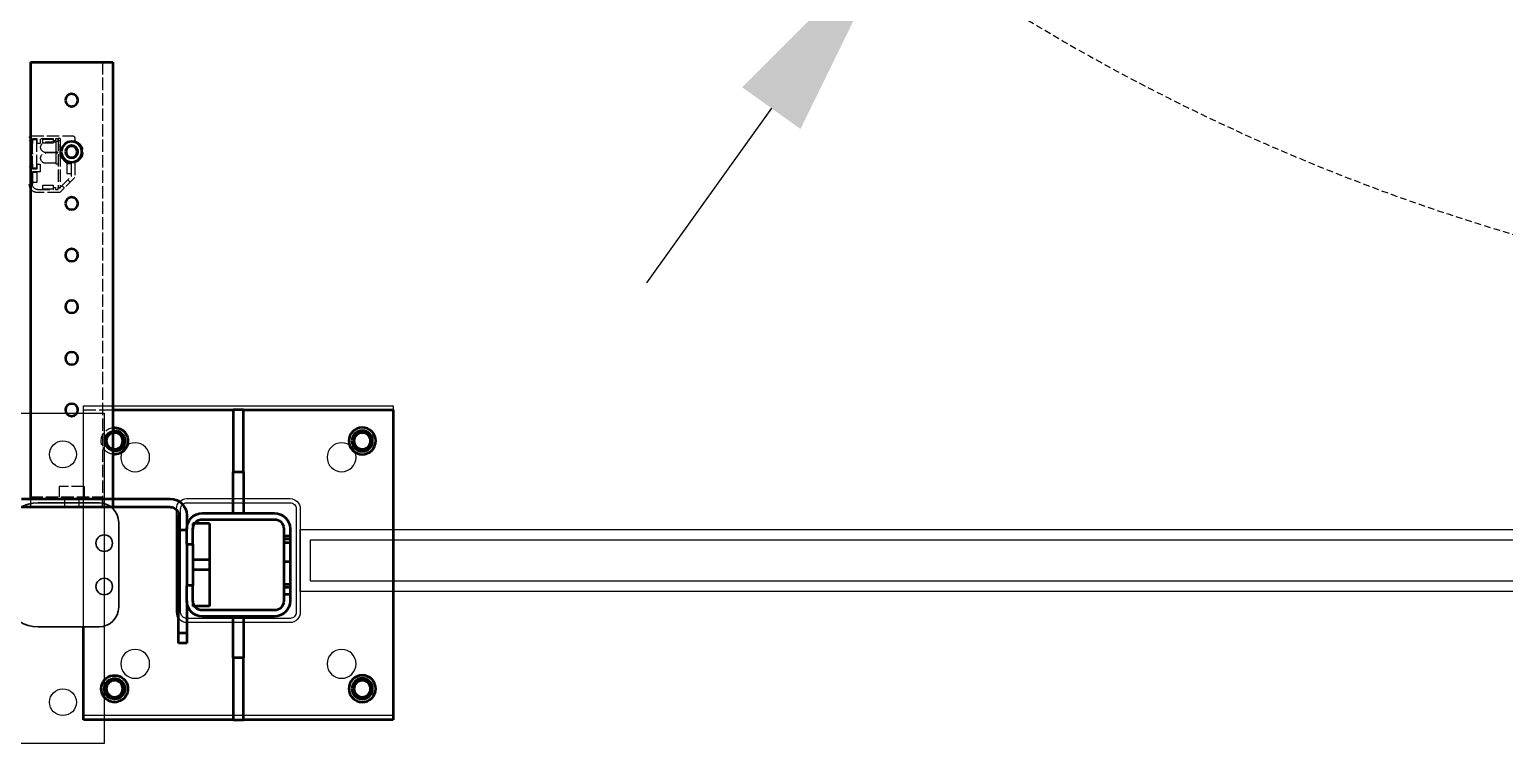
# Model space of a CAD drawing. Header units: millimetres. Extents: x -383313 to -161684, y -117025 to 99224.
# Drawn here: x -326089 to -325375, y 30518 to 30864 of the extents above; entities that cross this region are included whole.
import ezdxf

# ---------------------------------------------------------------- set-up
doc = ezdxf.new("R2010")
doc.units = ezdxf.units.MM
doc.header["$MEASUREMENT"] = 0
for name, pattern in [('AM_ISO02W050', [7.5, 6, -1.5]), ('AM_ISO08W050x2', [9, 6, -0.75, 1.5, -0.75]), ('DASHED', [0.75, 0.5, -0.25]), ('NASCOSTA2', [4.7625, 3.175, -1.5875])]:
    doc.linetypes.add(name, pattern=pattern)
doc.layers.get('Defpoints').update_dxf_attribs({"color": 31})
for name, color, linetype, lineweight in [('AM_0', 7, 'Continuous', 50), ('AM_3', 6, 'AM_ISO02W050', 25), ('AM_5', 3, 'Continuous', 25), ('AM_6', 2, 'Continuous', 35)]:
    doc.layers.add(name, color=color, linetype=linetype, lineweight=lineweight)
for name, color, linetype in [('P-0000', 7, 'Continuous'), ('P-4ECA', 7, 'Continuous'), ('Ограждения', 20, 'Continuous'), ('Робот', 30, 'Continuous')]:
    doc.layers.add(name, color=color, linetype=linetype)
doc.dimstyles.new('AM_ISO', dxfattribs={"dimtxt": 3.5, "dimasz": 2.5, "dimexe": 1, "dimexo": 1, "dimgap": 1.5, "dimtad": 1, "dimdsep": 46, "dimtxsty": 'Standard', "dimcen": 0, "dimclrd": 256, "dimclre": 256, "dimclrt": 2, "dimadec": 0, "dimazin": 2, "dimtp": 0.1, "dimtm": 0.1, "dimtfac": 0.71, "dimtmove": 0, "dimatfit": 3, "dimfxl": 1, "dimtzin": 0, "dimlwd": -1, "dimlwe": -1, "dimarcsym": 0})

# ---------------------------------------------------------------- blocks, each defined once
blk = doc.blocks.new('A$Cd2819ec4')
at = {"layer": 'AM_0'}
for p, q in [((-764.22, 243.42), (-764.22, 32)), ((-724.22, 243.42), (-764.22, 243.42)), ((-724.22, 243.42), (-724.22, 32)), ((-827.5, 75), (-900, 75)), ((-900, 75), (-900, -75)), ((-827.5, 45), (-827.5, 75)), ((-827.5, 75), (-822.5, 75)), ((-764.22, 75), (-822.5, 75)), ((-822.5, 75), (-822.5, 45)), ((-822.5, 45), (-827.5, 45)), ((-827.5, 45), (-827.5, 25)), ((-822.5, 25), (-822.5, 45)), ((-720, 32), (-792, 32)), ((-764.22, 32), (-764.22, 28)), ((-807.5, 25), (-842.5, 25)), ((-807.5, 22), (-842.5, 22)), ((-800, 24), (-800, 17.5)), ((-796, -38), (-796, 24)), ((-792, 28), (-763.33, 28)), ((-763.33, 28), (-757.5, 28)), ((-759.22, 28), (-720, 28)), ((-850, 17.5), (-850, -17.5)), ((-847, 17.5), (-847, -17.5)), ((-811, 20), (-803.76, 20)), ((-811, 20), (-811, -20)), ((-803.76, 20), (-803, 20)), ((-803, 20), (-803, 17.5)), ((-803, 10), (-803, 17.5)), ((-800, 10), (-800, 17.5)), ((-796, 17), (-800, 17)), ((-847, 14.12), (-850, 14.12)), ((-850, 12.5), (-847, 12.5)), ((-847, 10.88), (-850, 10.88)), ((-800, 10), (-803, 10)), ((-803, 10), (-803, -10)), ((-800, 10), (-800, -10)), ((-850, 1.5), (-847, 1.5)), ((-811, 2.46), (-803, 2.46)), ((-811, -2.46), (-803, -2.46)), ((-850, -9.5), (-847, -9.5)), ((-847, -10.88), (-850, -10.88)), ((-847, -14.12), (-850, -14.12)), ((-803, -17.5), (-803, -10)), ((-803, -10), (-800, -10)), ((-800, -17.5), (-800, -10)), ((-811, -20), (-803.76, -20)), ((-803.76, -20), (-803, -20)), ((-803, -17.5), (-803, -20)), ((-800, -17.5), (-800, -38)), ((-842.5, -22), (-807.5, -22)), ((-842.5, -25), (-807.5, -25)), ((-827.5, -25), (-827.5, -45)), ((-822.5, -45), (-822.5, -25)), ((-796, -33), (-800, -33)), ((-750, -75), (-750, -30)), ((-800, -38), (-796, -38)), ((-827.5, -75), (-827.5, -45)), ((-827.5, -45), (-822.5, -45)), ((-822.5, -45), (-822.5, -75)), ((-900, -75), (-827.5, -75)), ((-822.5, -75), (-827.5, -75)), ((-822.5, -75), (-764.22, -75)), ((-764.22, -75), (-750, -75))]:
    blk.add_line(p, q, dxfattribs=at)
for centre, radius in [((-744.22, 225), 3), ((-744.22, 200), 5), ((-744.22, 200), 3), ((-744.22, 200), 2.75), ((-744.22, 175), 3), ((-744.22, 150), 3), ((-744.22, 125), 3), ((-744.22, 100), 3), ((-744.22, 75), 3), ((-885, 60), 6.5), ((-885, 60), 5), ((-885, 60), 4.5), ((-765, 60), 4.5), ((-885, 60), 4.11), ((-885, 60), 4), ((-765, 60), 4.11), ((-765, 60), 4), ((-885, -60), 6.5), ((-885, -60), 5), ((-885, -60), 4.5), ((-885, -60), 4.11), ((-885, -60), 4), ((-765, -60), 4.5), ((-765, -60), 4.11), ((-765, -60), 4)]:
    blk.add_circle(centre, radius, dxfattribs=at)
for centre, radius, start, end in [((-765, 60), 6.5, 83.0635, 276.9365), ((-765, 60), 5, 80.96719, 279.03281), ((-792, 24), 8, 90, 180), ((-842.5, 17.5), 7.5, 90, 180), ((-842.5, 17.5), 4.5, 90, 180), ((-807.5, 17.5), 7.5, 0, 90), ((-807.5, 17.5), 4.5, 0, 90), ((-792, 24), 4, 90, 180), ((-842.5, -17.5), 7.5, 180, 270), ((-842.5, -17.5), 4.5, 180, 270), ((-807.5, -17.5), 4.5, 270, 0), ((-807.5, -17.5), 7.5, 270, 0), ((-765, -60), 6.5, 83.0635, 276.9365), ((-765, -60), 5, 80.96719, 279.03281), ((-765, -60), 6.5, 276.9365, 83.0635), ((-765, -60), 5, 279.03281, 80.96719)]:
    blk.add_arc(centre, radius, start, end, dxfattribs=at)
at = {"layer": 'AM_3'}
for p, q in [((-759.22, 243.42), (-759.22, 28)), ((-724.72, 207.75), (-744.71, 207.75)), ((-745.72, 206.75), (-745.72, 205.25)), ((-738.72, 205.25), (-737.72, 205.25)), ((-738.72, 197.75), (-738.72, 205.25)), ((-738.7, 206.42), (-738.7, 182.42)), ((-738.7, 206.42), (-737.7, 206.42)), ((-737.72, 206.25), (-736.47, 206.25)), ((-737.72, 205.25), (-737.72, 206.25)), ((-737.7, 206.42), (-737.7, 182.42)), ((-737.7, 205.02), (-736.7, 205.02)), ((-736.7, 199.32), (-736.7, 205.02)), ((-736.7, 204.67), (-731.7, 204.67)), ((-736.47, 206.25), (-736.47, 205.25)), ((-736.47, 205.25), (-735.47, 205.25)), ((-735.47, 206.25), (-728.97, 206.25)), ((-735.47, 205.25), (-735.47, 206.25)), ((-730.31, 206.1), (-735.31, 206.1)), ((-735.31, 206.1), (-735.31, 204.1)), ((-735.31, 204.1), (-730.31, 204.1)), ((-730.31, 204.1), (-730.31, 206.1)), ((-728.97, 206.25), (-728.97, 204)), ((-728.97, 204), (-727.47, 204)), ((-727.47, 206.25), (-725.22, 206.25)), ((-727.47, 204), (-727.47, 206.25)), ((-727.22, 206), (-727.22, 192)), ((-725.22, 206), (-727.22, 206)), ((-725.22, 206.25), (-725.22, 204)), ((-725.22, 192), (-725.22, 206)), ((-725.22, 204), (-723.72, 205.5)), ((-745.72, 194.75), (-745.72, 187.5)), ((-744.22, 194.5), (-741.72, 194.5)), ((-744.22, 188.25), (-744.22, 194.5)), ((-744.06, 194.35), (-744.06, 189.35)), ((-742.06, 194.35), (-744.06, 194.35)), ((-742.06, 189.35), (-742.06, 194.35)), ((-741.72, 194.5), (-738.72, 197.75)), ((-737.7, 199.77), (-736.7, 199.77)), ((-737.7, 199.32), (-736.7, 199.32)), ((-737.7, 194.07), (-736.7, 194.07)), ((-736.7, 199.67), (-731.7, 199.67)), ((-736.7, 199.42), (-731.7, 199.42)), ((-736.7, 194.07), (-736.7, 199.32)), ((-736.7, 194.42), (-731.7, 194.42)), ((-728.97, 194), (-728.97, 190.25)), ((-727.47, 194), (-728.97, 194)), ((-727.47, 191.75), (-727.47, 194)), ((-725.5, 199), (-724.22, 199)), ((-723.72, 192.5), (-725.22, 194)), ((-725.22, 194), (-725.22, 191.75)), ((-745.72, 187.5), (-738.47, 180.25)), ((-738.72, 182.75), (-744.22, 188.25)), ((-744.06, 189.35), (-742.06, 189.35)), ((-743.5, 185.29), (-742.38, 186.41)), ((-728.97, 190.25), (-725.22, 190.25)), ((-725.22, 191.75), (-727.47, 191.75)), ((-727.36, 190.1), (-727.36, 185.1)), ((-725.36, 190.1), (-727.36, 190.1)), ((-727.22, 192), (-725.22, 192)), ((-725.36, 185.1), (-725.36, 190.1)), ((-725.22, 190.25), (-725.22, 184.25)), ((-740.68, 182.46), (-739.55, 183.59)), ((-737.72, 182.75), (-738.72, 182.75)), ((-738.7, 182.42), (-737.7, 182.42)), ((-738.47, 180.25), (-727.72, 180.25)), ((-737.72, 181.75), (-737.72, 182.75)), ((-736.47, 181.75), (-737.72, 181.75)), ((-736.47, 182.75), (-736.47, 181.75)), ((-735.47, 182.75), (-736.47, 182.75)), ((-735.47, 181.75), (-735.47, 182.75)), ((-727.72, 181.75), (-735.47, 181.75)), ((-730.31, 183.9), (-735.31, 183.9)), ((-735.31, 183.9), (-735.31, 181.9)), ((-735.31, 181.9), (-730.31, 181.9)), ((-730.31, 181.9), (-730.31, 183.9)), ((-727.36, 185.1), (-725.36, 185.1)), ((-750, 75), (-764.22, 75)), ((-750, 28), (-750, 75)), ((-750.22, 38), (-738.22, 38)), ((-750.22, 38), (-750.22, 33)), ((-738.22, 38), (-738.22, 33)), ((-724.22, 33), (-759.22, 33)), ((-759.22, 28), (-759.22, 33)), ((-747.72, 33), (-747.72, 28)), ((-740.72, 33), (-740.72, 28)), ((-724.22, 32), (-724.22, 28))]:
    blk.add_line(p, q, dxfattribs=at)
for centre, radius, start, end in [((-744.71, 206.75), 1, 90, 180), ((-724.72, 206.75), 1, 60, 90), ((-724.72, 206.75), 1, 0, 60), ((-744.27, 200), 5.44, 105.34047, 254.65953), ((-744.27, 200), 5.45, 105.3921, 254.6079), ((-731.7, 202.17), 2.5, 270, 90), ((-731.7, 196.92), 2.5, 270, 90), ((-727.72, 184.25), 2.5, 270, 0), ((-727.72, 184.25), 4, 270, 331.04498), ((-727.72, 184.25), 4, 331.04498, 0), ((-765, 60), 6.5, 276.9365, 83.0635), ((-765, 60), 5, 279.03281, 80.96719)]:
    blk.add_arc(centre, radius, start, end, dxfattribs=at)
at = {"layer": 'AM_6'}
for p, q in [((-757.5, 30), (-728.02, 30)), ((-767, -20.5), (-767, 20.5)), ((-728.02, -30), (-757.5, -30))]:
    blk.add_line(p, q, dxfattribs=at)
for centre in [(-760, 10.5), (-760, -10.5)]:
    blk.add_circle(centre, 4, dxfattribs=at)
for centre, radius, start, end in [((-757.5, 20.5), 9.5, 90, 180), ((-727.67, 13.42), 16.58, 24.76981, 91.21303), ((-757.5, -20.5), 9.5, 180, 270), ((-727.67, -13.42), 16.58, 268.78697, 335.23019)]:
    blk.add_arc(centre, radius, start, end, dxfattribs=at)
blk = doc.blocks.new('stolb 60x60')
at = {"layer": 'Ограждения'}
blk.add_lwpolyline([(360888.92, -283103.87), (361038.92, -283103.87), (361038.92, -282953.87), (360888.92, -282953.87)], close=True, dxfattribs=at)
for points in [[(360938.92, -283058.87), (360988.92, -283058.87, 0.414214), (360993.92, -283053.87), (360993.92, -283003.87, 0.414214), (360988.92, -282998.87), (360938.92, -282998.87, 0.414214), (360933.92, -283003.87), (360933.92, -283053.87, 0.414214)], [(360938.92, -283056.87), (360988.92, -283056.87, 0.414214), (360991.92, -283053.87), (360991.92, -283003.87, 0.414214), (360988.92, -283000.87), (360938.92, -283000.87, 0.414214), (360935.92, -283003.87), (360935.92, -283053.87, 0.414214)]]:
    blk.add_lwpolyline(points, format="xyb", close=True, dxfattribs=at)
for centre in [(360913.92, -282978.87), (361013.92, -282978.87), (360913.92, -283078.87), (361013.92, -283078.87)]:
    blk.add_circle(centre, 7, dxfattribs=at)
blk = doc.blocks.new('*U125')
at = {"layer": 'Ограждения'}
for points in [[(2037.53, -15), (105, -15), (105, 15), (2037.53, 15)], [(2032.53, -10), (110, -10), (110, 10), (2032.53, 10)]]:
    blk.add_lwpolyline(points, close=True, dxfattribs=at)
at = {"xscale": -1, "rotation": 180}
blk.add_blockref('stolb 60x60', (-360888.92, -283028.87), dxfattribs=at)
blk = doc.blocks.new('Робот ABB IRB660_3.15 (сверху)')
at = {"layer": 'Робот'}
blk.add_circle((0, 0), 3150, dxfattribs=at)
blk = doc.blocks.new('*D168')
at = {"layer": 'AM_5', "transparency": 16777216}
for p, q in [((2170.33, 1608.77), (1662.33, 898.12)), ((438.77, -813.52), (1601.85, 813.52)), ((378.29, -898.12), (317.81, -982.73))]:
    blk.add_line(p, q, dxfattribs=at)
blk.add_arc((1020.31, 0), 1000, 324.74482, 56.67567, dxfattribs=at)
for points in [[(1648.23, 908.2), (1676.43, 888.04), (1601.85, 813.52)], [(364.19, -888.04), (392.39, -908.2), (438.77, -813.52)]]:
    blk.add_solid(points, dxfattribs=at)
at = {"layer": 'Defpoints', "color": 0, "transparency": 16777216}
for p in [(1601.85, 813.52), (438.77, -813.52)]:
    blk.add_point(p, dxfattribs=at)
at = {"layer": 'AM_5', "color": 6, "transparency": 16777216, "insert": (1863.47, 1380.69), "char_height": 156, "attachment_point": 5, "rotation": 54.44113}
blk.add_mtext('∅2000', dxfattribs=at)
blk = doc.blocks.new('A$C16512043')
at = {"layer": 'P-4ECA', "color": 1, "linetype": 'NASCOSTA2'}
blk.add_arc((0, 0), 1000, 216.00003, 323.99997, dxfattribs=at)
blk = doc.blocks.new('A$C11CE3AA3')
at = {"layer": 'P-0000', "color": 7, "linetype": 'AM_ISO08W050x2'}
blk.add_blockref('A$C16512043', (0, 0), dxfattribs=at)
blk = doc.blocks.new('A$C48DD7FF4')
at = {"layer": 'P-0000', "color": 7, "linetype": 'AM_ISO08W050x2', "rotation": 90}
blk.add_blockref('A$C11CE3AA3', (0, 0), dxfattribs=at)
blk = doc.blocks.new('A$C9339d81e')
at = {"layer": 'Ограждения'}
for p, q in [((-105, 80), (55, 80)), ((-105, 12.5), (-105, 80)), ((55, 80), (55, -80)), ((55, 80), (55, -80)), ((-50, -21.54), (-50, 21.54)), ((-46.54, 25), (-3.46, 25)), ((0, 21.54), (0, -21.54)), ((-105, -80), (-105, 12.5)), ((-3.46, -25), (-46.54, -25)), ((55, -80), (-105, -80))]:
    blk.add_line(p, q, dxfattribs=at)
for centre in [(-85, 60), (35, 60), (-85, -60), (35, -60)]:
    blk.add_circle(centre, 6.5, dxfattribs=at)
for centre, radius, start, end in [((-25, 0), 33, 130.74905, 139.25095), ((-46, 21), 4, 98.50541, 171.49459), ((-25, 0), 33, 40.74905, 49.25095), ((-4, 21), 4, 8.50541, 81.49459), ((-25, 0), 33, 220.74905, 229.25095), ((-46, -21), 4, 188.50541, 261.49459), ((-25, 0), 33, 310.74905, 319.25095), ((-4, -21), 4, 278.50541, 351.49459)]:
    blk.add_arc(centre, radius, start, end, dxfattribs=at)
blk = doc.blocks.new('A$C85faf101')
at = {"layer": 'P-0000', "color": 7, "linetype": 'AM_ISO08W050x2', "rotation": 269.8977813728555}
blk.add_blockref('A$C48DD7FF4', (1020.31, 0, 5), dxfattribs=at)
at = {"layer": 'AM_5'}
dim = blk.add_diameter_dim_2p(p1=(438.77, -813.52), p2=(1601.85, 813.52), dimstyle='AM_ISO', override={"dimscale": 13, "dimtxt": 12, "dimasz": 8, "dimexe": 3, "dimgap": 3, "dimdec": 0, "dimclrt": 6, "dimarcsym": 1}, dxfattribs=at)
dim.commit()
dim.dimension.update_dxf_attribs({"geometry": '*D168', "text_midpoint": (1958.65, 1312.65), "dimtype": 131})

msp = doc.modelspace()

# ---------------------------------------------------------------- block references
at = {"ltscale": 100}
for name, p in [('A$C85faf101', (-326107.95318, 31724.05688)), ('A$C9339d81e', (-326107.85204, 30598.31143))]:
    msp.add_blockref(name, p, dxfattribs=at)
at = {"linetype": 'DASHED', "xscale": -1}
msp.add_blockref('A$Cd2819ec4', (-326812.85204, 30604.81143), dxfattribs=at)
at = {"layer": 'Робот', "rotation": 180}
msp.add_blockref('Робот ABB IRB660_3.15 (сверху)', (-328754.07698, 33964.72651), dxfattribs=at)
at = {"layer": 'Робот', "linetype": 'DASHED'}
msp.add_blockref('*U125', (-326062.85204, 30606.87526), dxfattribs=at)

doc.saveas('drawing.dxf')
